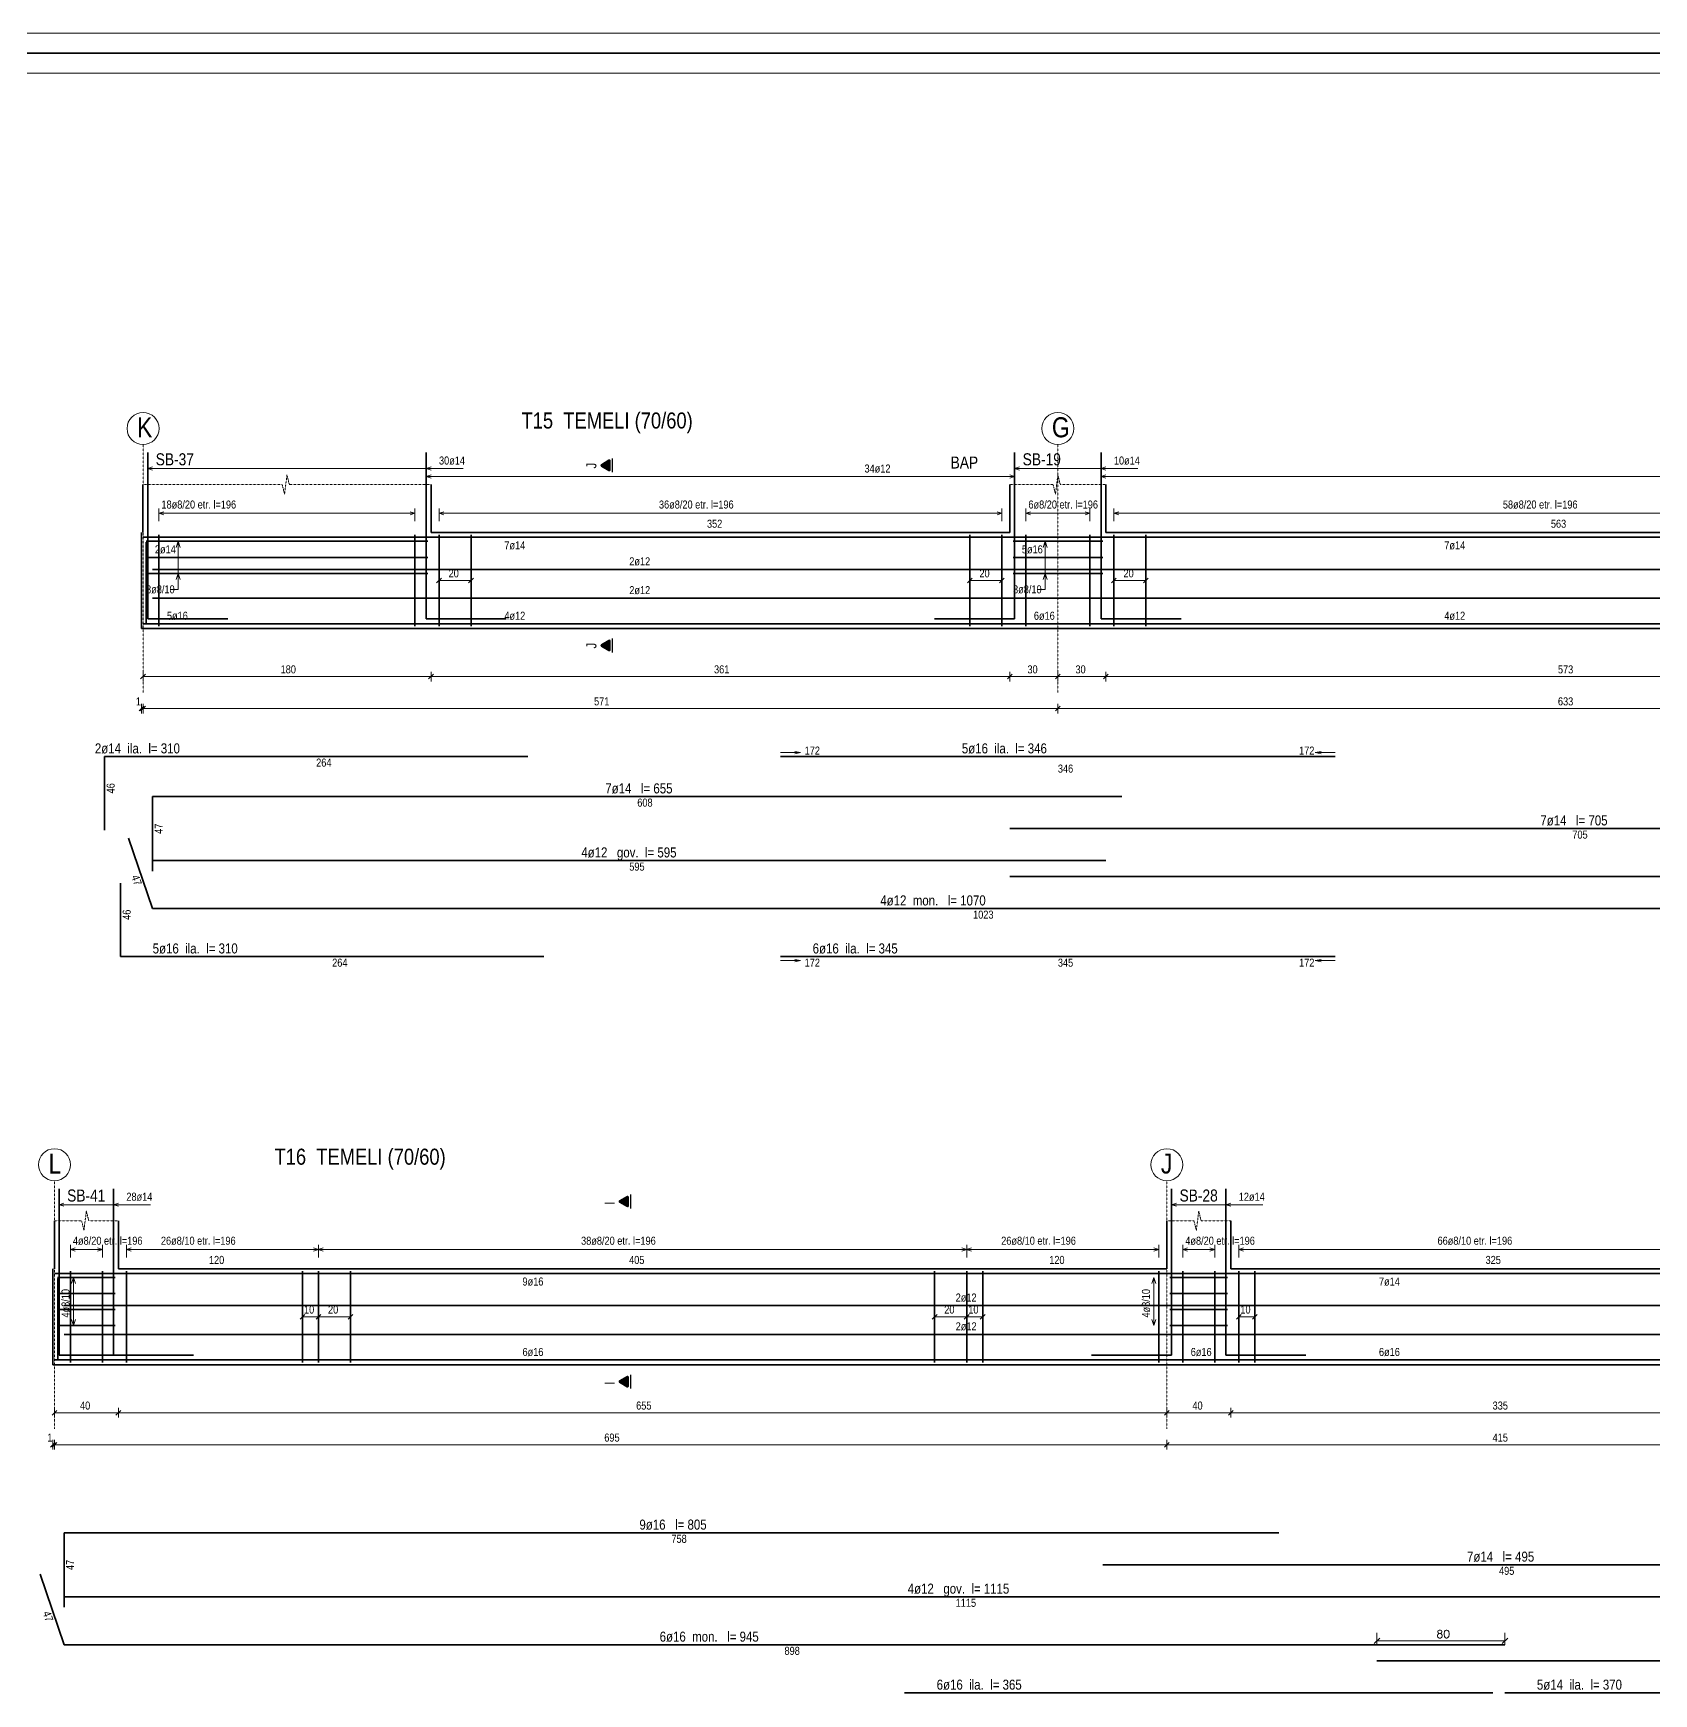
# Model space of a CAD drawing. Header units: millimetres. Extents: x -267 to 94375, y 6431 to 10838.
# Drawn here: x 22392 to 24417, y 8657 to 10732 of the extents above; entities that cross this region are included whole.
import ezdxf

# ---------------------------------------------------------------- set-up
doc = ezdxf.new("R2010")
doc.units = ezdxf.units.MM
doc.header["$LTSCALE"] = 0.0001
doc.linetypes.add('DASHED', pattern=[19.05, 12.7, -6.35])
for name, color, linetype, lineweight in [('AKS BALONU (BEYKENT)', 7, 'Continuous', 20), ('AKS CIZGISI (BEYKENT)', 252, 'DASHED', 20), ('AKS NO (BEYKENT)', 3, 'Continuous', 20), ('DIM_LAY', 8, 'Continuous', 20), ('DONATI (BEYKENT)', 4, 'Continuous', 35), ('DONATI YAZISI (BEYKENT)', 3, 'Continuous', 20), ('FILIZ (BEYKENT)', 60, 'Continuous', 20), ('I.DONATI OKU (BEYKENT)', 160, 'Continuous', 20), ('KESIT ISMI (BEYKENT)', 6, 'Continuous', 20), ('KESIT SINIRI (BEYKENT)', 241, 'DASHED', 20), ('KESIT_(BEYKENT)', 151, 'Continuous', 25), ('KOLON ISMI (BEYKENT)', 91, 'Continuous', 20), ('OLCU (BEYKENT)', 14, 'Continuous', 20), ('OLCU YAZISI (BEYKENT)', 7, 'Continuous', 20), ('REBAR_DET2', 1, 'Continuous', 20), ('SHEETSUMMARY-50', 152, 'Continuous', 20), ('SheetView', 40, 'Continuous', 20), ('SheetViewOut', 231, 'Continuous', 20), ('TEMEL (BEYKENT)', 2, 'Continuous', 35), ('TEMEL ISMI (BEYKENT)', 40, 'Continuous', 20), ('YAZI (BEYKENT)', 140, 'Continuous', 20)]:
    doc.layers.add(name, color=color, linetype=linetype, lineweight=lineweight)
doc.styles.add('OLCU (BEYKENT)', font='')
doc.styles.add('stastyle', font='RomanSTA.ttf')
doc.styles.add('YAZI (BEYKENT)', font='')
doc.styles.get('OLCU (BEYKENT)').set_extended_font_data('Bahnschrift Light Condensed')
doc.styles.get('YAZI (BEYKENT)').set_extended_font_data('Bahnschrift Light Condensed')

msp = doc.modelspace()

# ---------------------------------------------------------------- hatches: boundary and pattern name
at = {"layer": 'KESIT_(BEYKENT)'}
h = msp.add_hatch(color=256, dxfattribs=at)
h.dxf.hatch_style = 1
h.paths.add_polyline_path([(23113.14, 10197.23, 0.5773503), (23111.64, 10198.1), (23102.14, 10192.61, 0.5773503), (23102.14, 10190.88), (23111.64, 10185.39, 0.5773503), (23113.14, 10186.26)])
h = msp.add_hatch(color=256, dxfattribs=at)
h.dxf.hatch_style = 1
h.paths.add_polyline_path([(23113.14, 9972.23, 0.5773503), (23111.64, 9973.1), (23102.14, 9967.61, 0.5773503), (23102.14, 9965.88), (23111.64, 9960.39, 0.5773503), (23113.14, 9961.26)])
h = msp.add_hatch(color=256, dxfattribs=at)
h.dxf.hatch_style = 1
h.paths.add_polyline_path([(23135.82, 9277.23, 0.5773503), (23134.32, 9278.1), (23124.82, 9272.61, 0.5773503), (23124.82, 9270.88), (23134.32, 9265.39, 0.5773503), (23135.82, 9266.26)])
h = msp.add_hatch(color=256, dxfattribs=at)
h.dxf.hatch_style = 1
h.paths.add_polyline_path([(23135.82, 9052.23, 0.5773503), (23134.32, 9053.1), (23124.82, 9047.61, 0.5773503), (23124.82, 9045.88), (23134.32, 9040.39, 0.5773503), (23135.82, 9041.26)])

# ---------------------------------------------------------------- linework, layer by layer
at = {"layer": 'AKS BALONU (BEYKENT)'}
for centre in [(22529.44, 10237.83), (23672.55, 10237.83), (22418.78, 9317.83), (23808.78, 9317.83)]:
    msp.add_circle(centre, 20, dxfattribs=at)
at = {"layer": 'AKS CIZGISI (BEYKENT)'}
for p, q in [((22529.44, 10217.83), (22529.44, 9907.83)), ((23672.55, 10217.83), (23672.55, 9907.83)), ((22418.78, 9297.83), (22418.78, 8987.83)), ((23808.78, 9297.83), (23808.78, 8987.83))]:
    msp.add_line(p, q, dxfattribs=at)
at = {"layer": 'DONATI (BEYKENT)'}
for p, q in [((22535.24, 9999.83), (22535.24, 10207.83)), ((22883.24, 9999.83), (22883.24, 10207.83)), ((23618.55, 9999.83), (23618.55, 10207.83)), ((23726.55, 9999.83), (23726.55, 10207.83)), ((22529.44, 10101.83), (26023.97, 10101.83)), ((22533.24, 10096.83), (22885.24, 10096.83)), ((22533.44, 9993.83), (22533.44, 10095.83)), ((22549.24, 10104.83), (22549.24, 9990.83)), ((22869.24, 10104.83), (22869.24, 9990.83)), ((22899.24, 10104.83), (22899.24, 9990.83)), ((22939.24, 10104.83), (22939.24, 9990.83)), ((23562.55, 10104.83), (23562.55, 9990.83)), ((23602.55, 10104.83), (23602.55, 9990.83)), ((23616.55, 10096.83), (23728.55, 10096.83)), ((23632.55, 10104.83), (23632.55, 9990.83)), ((23712.55, 10104.83), (23712.55, 9990.83)), ((23742.55, 10104.83), (23742.55, 9990.83)), ((23782.55, 10104.83), (23782.55, 9990.83)), ((22533.24, 10076.83), (22885.24, 10076.83)), ((23616.55, 10076.83), (23728.55, 10076.83)), ((22533.24, 10056.83), (22885.24, 10056.83)), ((22541.44, 10061.83), (26011.97, 10061.83)), ((23616.55, 10056.83), (23728.55, 10056.83)), ((22541.44, 10025.83), (26011.97, 10025.83)), ((22529.44, 9993.83), (26023.97, 9993.83)), ((22635.24, 9999.83), (22535.24, 9999.83)), ((22983.24, 9999.83), (22883.24, 9999.83)), ((23518.55, 9999.83), (23618.55, 9999.83)), ((23826.55, 9999.83), (23726.55, 9999.83)), ((22481.44, 9735.83), (22481.44, 9827.83)), ((22481.44, 9827.83), (23010.07, 9827.83)), ((23326.12, 9827.83), (24018.98, 9827.83)), ((22541.44, 9777.83), (22541.44, 9684.75)), ((22541.44, 9777.83), (23752.55, 9777.83)), ((23612.55, 9737.83), (25018.26, 9737.83)), ((22511.44, 9725.94), (22541.44, 9637.83)), ((22541.44, 9697.83), (23732.55, 9697.83)), ((23612.55, 9677.83), (26011.97, 9677.83)), ((22501.44, 9669.83), (22501.44, 9577.83)), ((22541.44, 9637.83), (24591.83, 9637.83)), ((22501.44, 9577.83), (23030.07, 9577.83)), ((23326.12, 9577.83), (24018.98, 9577.83)), ((22424.58, 9079.83), (22424.58, 9287.83)), ((22492.58, 9079.83), (22492.58, 9287.83)), ((23814.58, 9079.83), (23814.58, 9287.83)), ((23882.58, 9079.83), (23882.58, 9287.83)), ((22418.78, 9181.83), (26037.52, 9181.83)), ((22422.58, 9176.83), (22494.58, 9176.83)), ((22422.78, 9073.83), (22422.78, 9175.83)), ((22438.58, 9184.83), (22438.58, 9070.83)), ((22478.58, 9184.83), (22478.58, 9070.83)), ((22508.58, 9184.83), (22508.58, 9070.83)), ((22728.58, 9184.83), (22728.58, 9070.83)), ((22748.58, 9184.83), (22748.58, 9070.83)), ((22788.58, 9184.83), (22788.58, 9070.83)), ((23518.58, 9184.83), (23518.58, 9070.83)), ((23558.58, 9184.83), (23558.58, 9070.83)), ((23578.58, 9184.83), (23578.58, 9070.83)), ((23798.58, 9184.83), (23798.58, 9070.83)), ((23812.58, 9176.83), (23884.58, 9176.83)), ((23828.58, 9184.83), (23828.58, 9070.83)), ((23868.58, 9184.83), (23868.58, 9070.83)), ((23898.58, 9184.83), (23898.58, 9070.83)), ((23918.58, 9184.83), (23918.58, 9070.83)), ((22422.58, 9156.83), (22494.58, 9156.83)), ((23812.58, 9156.83), (23884.58, 9156.83)), ((22422.58, 9136.83), (22494.58, 9136.83)), ((22430.78, 9141.83), (26029.52, 9141.83)), ((23812.58, 9136.83), (23884.58, 9136.83)), ((22422.58, 9116.83), (22494.58, 9116.83)), ((23812.58, 9116.83), (23884.58, 9116.83)), ((22430.78, 9105.83), (26029.52, 9105.83)), ((22418.78, 9073.83), (26037.52, 9073.83)), ((22592.58, 9079.83), (22424.58, 9079.83)), ((23714.58, 9079.83), (23814.58, 9079.83)), ((23982.58, 9079.83), (23882.58, 9079.83)), ((22430.78, 8857.83), (22430.78, 8764.75)), ((22430.78, 8857.83), (23948.58, 8857.83)), ((22400.78, 8805.94), (22430.78, 8717.83)), ((23728.58, 8817.83), (24718.98, 8817.83)), ((22430.78, 8777.83), (24658.98, 8777.83)), ((22430.78, 8717.83), (24231.14, 8717.83)), ((24071.14, 8697.83), (26029.52, 8697.83)), ((23481.08, 8657.83), (24216.08, 8657.83)), ((24231.14, 8657.83), (24966.81, 8657.83))]:
    msp.add_line(p, q, dxfattribs=at)
at = {"layer": 'I.DONATI OKU (BEYKENT)'}
for p, q in [((22535.24, 10187.83), (22541.24, 10189.83)), ((22883.24, 10187.83), (22889.24, 10189.83)), ((23618.55, 10187.83), (23624.55, 10189.83)), ((23726.55, 10187.83), (23732.55, 10189.83)), ((22535.24, 10187.83), (22929.24, 10187.83)), ((22535.24, 10187.83), (22541.24, 10185.83)), ((22883.24, 10187.83), (22889.24, 10185.83)), ((22883.24, 10177.83), (22889.24, 10179.83)), ((22883.24, 10177.83), (23618.55, 10177.83)), ((22883.24, 10177.83), (22889.24, 10175.83)), ((23618.55, 10177.83), (23612.55, 10179.83)), ((23618.55, 10177.83), (23612.55, 10175.83)), ((23618.55, 10187.83), (23772.55, 10187.83)), ((23618.55, 10187.83), (23624.55, 10185.83)), ((23726.55, 10187.83), (23732.55, 10185.83)), ((23726.55, 10177.83), (23732.55, 10179.83)), ((23726.55, 10177.83), (24884.26, 10177.83)), ((23726.55, 10177.83), (23732.55, 10175.83)), ((22549.24, 10137.83), (22549.24, 10121.83)), ((22549.24, 10131.83), (22555.24, 10133.83)), ((22549.24, 10131.83), (22869.24, 10131.83)), ((22549.24, 10131.83), (22555.24, 10129.83)), ((22869.24, 10131.83), (22863.24, 10133.83)), ((22869.24, 10131.83), (22863.24, 10129.83)), ((22869.24, 10137.83), (22869.24, 10121.83)), ((22899.24, 10137.83), (22899.24, 10121.83)), ((22899.24, 10131.83), (22905.24, 10133.83)), ((22899.24, 10131.83), (23602.55, 10131.83)), ((22899.24, 10131.83), (22905.24, 10129.83)), ((23602.55, 10131.83), (23596.55, 10133.83)), ((23602.55, 10131.83), (23596.55, 10129.83)), ((23602.55, 10137.83), (23602.55, 10121.83)), ((23632.55, 10137.83), (23632.55, 10121.83)), ((23632.55, 10131.83), (23638.55, 10133.83)), ((23632.55, 10131.83), (23712.55, 10131.83)), ((23632.55, 10131.83), (23638.55, 10129.83)), ((23712.55, 10131.83), (23706.55, 10133.83)), ((23712.55, 10131.83), (23706.55, 10129.83)), ((23712.55, 10137.83), (23712.55, 10121.83)), ((23742.55, 10137.83), (23742.55, 10121.83)), ((23742.55, 10131.83), (23748.55, 10133.83)), ((23742.55, 10131.83), (24868.26, 10131.83)), ((23742.55, 10131.83), (23748.55, 10129.83)), ((22573.24, 10096.83), (22570.74, 10089.33)), ((22573.24, 10096.83), (22573.24, 10036.83)), ((22573.24, 10096.83), (22575.74, 10089.33)), ((23656.55, 10096.83), (23654.05, 10089.33)), ((23656.55, 10096.83), (23656.55, 10036.83)), ((23656.55, 10096.83), (23659.05, 10089.33)), ((22573.24, 10056.83), (22570.74, 10049.33)), ((22573.24, 10056.83), (22575.74, 10049.33)), ((23656.55, 10056.83), (23654.05, 10049.33)), ((23656.55, 10056.83), (23659.05, 10049.33)), ((22563.24, 10036.83), (22573.24, 10036.83)), ((23646.55, 10036.83), (23656.55, 10036.83)), ((22424.58, 9267.83), (22430.58, 9269.83)), ((22424.58, 9267.83), (22538.58, 9267.83)), ((22424.58, 9267.83), (22430.58, 9265.83)), ((22492.58, 9267.83), (22498.58, 9269.83)), ((22492.58, 9267.83), (22498.58, 9265.83)), ((23814.58, 9267.83), (23820.58, 9269.83)), ((23814.58, 9267.83), (23928.58, 9267.83)), ((23814.58, 9267.83), (23820.58, 9265.83)), ((23882.58, 9267.83), (23888.58, 9269.83)), ((23882.58, 9267.83), (23888.58, 9265.83)), ((22438.58, 9217.83), (22438.58, 9201.83)), ((22438.58, 9211.83), (22444.58, 9213.83)), ((22478.58, 9211.83), (22472.58, 9213.83)), ((22478.58, 9217.83), (22478.58, 9201.83)), ((22508.58, 9217.83), (22508.58, 9201.83)), ((22508.58, 9211.83), (22514.58, 9213.83)), ((22742.58, 9213.83), (22754.58, 9209.83)), ((22742.58, 9209.83), (22754.58, 9213.83)), ((22748.58, 9217.83), (22748.58, 9201.83)), ((23552.58, 9213.83), (23564.58, 9209.83)), ((23552.58, 9209.83), (23564.58, 9213.83)), ((23558.58, 9217.83), (23558.58, 9201.83)), ((23798.58, 9211.83), (23792.58, 9213.83)), ((23798.58, 9217.83), (23798.58, 9201.83)), ((23828.58, 9217.83), (23828.58, 9201.83)), ((23828.58, 9211.83), (23834.58, 9213.83)), ((23868.58, 9211.83), (23862.58, 9213.83)), ((23868.58, 9217.83), (23868.58, 9201.83)), ((23898.58, 9217.83), (23898.58, 9201.83)), ((23898.58, 9211.83), (23904.58, 9213.83)), ((22438.58, 9211.83), (22478.58, 9211.83)), ((22438.58, 9211.83), (22444.58, 9209.83)), ((22478.58, 9211.83), (22472.58, 9209.83)), ((22508.58, 9211.83), (23798.58, 9211.83)), ((22508.58, 9211.83), (22514.58, 9209.83)), ((23798.58, 9211.83), (23792.58, 9209.83)), ((23828.58, 9211.83), (23868.58, 9211.83)), ((23828.58, 9211.83), (23834.58, 9209.83)), ((23868.58, 9211.83), (23862.58, 9209.83)), ((23898.58, 9211.83), (24548.98, 9211.83)), ((23898.58, 9211.83), (23904.58, 9209.83)), ((22442.58, 9176.83), (22440.08, 9169.33)), ((22442.58, 9176.83), (22442.58, 9116.83)), ((22442.58, 9176.83), (22445.08, 9169.33)), ((23792.58, 9176.83), (23790.08, 9169.33)), ((23792.58, 9176.83), (23792.58, 9116.83)), ((23792.58, 9176.83), (23795.08, 9169.33)), ((22442.58, 9116.83), (22440.08, 9124.33)), ((22442.58, 9116.83), (22445.08, 9124.33)), ((23792.58, 9116.83), (23790.08, 9124.33)), ((23792.58, 9116.83), (23795.08, 9124.33))]:
    msp.add_line(p, q, dxfattribs=at)
at = {"layer": 'KESIT SINIRI (BEYKENT)'}
for p, q in [((22706.24, 10155.83), (22709.24, 10179.83)), ((22709.24, 10179.83), (22712.24, 10167.83)), ((23669.55, 10155.83), (23672.55, 10179.83)), ((23672.55, 10179.83), (23675.55, 10167.83)), ((22529.24, 10167.83), (22703.24, 10167.83)), ((22703.24, 10167.83), (22706.24, 10155.83)), ((22712.24, 10167.83), (22889.24, 10167.83)), ((23612.55, 10167.83), (23666.55, 10167.83)), ((23666.55, 10167.83), (23669.55, 10155.83)), ((23675.55, 10167.83), (23732.55, 10167.83)), ((22455.58, 9235.83), (22458.58, 9259.83)), ((22458.58, 9259.83), (22461.58, 9247.83)), ((23845.58, 9235.83), (23848.58, 9259.83)), ((23848.58, 9259.83), (23851.58, 9247.83)), ((22418.58, 9247.83), (22452.58, 9247.83)), ((22452.58, 9247.83), (22455.58, 9235.83)), ((22461.58, 9247.83), (22498.58, 9247.83)), ((23808.58, 9247.83), (23842.58, 9247.83)), ((23842.58, 9247.83), (23845.58, 9235.83)), ((23851.58, 9247.83), (23888.58, 9247.83))]:
    msp.add_line(p, q, dxfattribs=at)
at = {"layer": 'KESIT_(BEYKENT)'}
for p, q in [((23115.64, 10200.41), (23115.64, 10183.09)), ((23115.64, 9975.41), (23115.64, 9958.09)), ((23138.32, 9280.41), (23138.32, 9263.09)), ((23138.32, 9055.41), (23138.32, 9038.09))]:
    msp.add_line(p, q, dxfattribs=at)
at = {"layer": 'KESIT_(BEYKENT)', "flags": 128}
for points in [[(23111.64, 10198.1), (23102.14, 10192.61, 0.5773503), (23102.14, 10190.88), (23111.64, 10185.39, 0.5773503), (23113.14, 10186.26), (23113.14, 10197.23, 0.5773503)], [(23111.64, 9973.1), (23102.14, 9967.61, 0.5773503), (23102.14, 9965.88), (23111.64, 9960.39, 0.5773503), (23113.14, 9961.26), (23113.14, 9972.23, 0.5773503)], [(23134.32, 9278.1), (23124.82, 9272.61, 0.5773503), (23124.82, 9270.88), (23134.32, 9265.39, 0.5773503), (23135.82, 9266.26), (23135.82, 9277.23, 0.5773503)], [(23134.32, 9053.1), (23124.82, 9047.61, 0.5773503), (23124.82, 9045.88), (23134.32, 9040.39, 0.5773503), (23135.82, 9041.26), (23135.82, 9052.23, 0.5773503)]]:
    msp.add_lwpolyline(points, format="xyb", close=True, dxfattribs=at)
at = {"layer": 'OLCU (BEYKENT)'}
for p, q in [((22902.24, 10050.83), (22896.24, 10044.83)), ((22899.24, 10053.83), (22899.24, 10041.83)), ((22899.24, 10047.83), (22939.24, 10047.83)), ((22936.24, 10044.83), (22942.24, 10050.83)), ((23565.55, 10050.83), (23559.55, 10044.83)), ((23562.55, 10053.83), (23562.55, 10041.83)), ((23562.55, 10047.83), (23602.55, 10047.83)), ((23599.55, 10044.83), (23605.55, 10050.83)), ((23745.55, 10050.83), (23739.55, 10044.83)), ((23742.55, 10053.83), (23742.55, 10041.83)), ((23742.55, 10047.83), (23782.55, 10047.83)), ((23779.55, 10044.83), (23785.55, 10050.83)), ((22532.44, 9930.83), (22526.44, 9924.83)), ((22529.44, 9933.83), (22529.44, 9921.83)), ((22529.44, 9927.83), (26023.97, 9927.83)), ((22892.24, 9930.83), (22886.24, 9924.83)), ((22889.24, 9933.83), (22889.24, 9921.83)), ((23615.55, 9930.83), (23609.55, 9924.83)), ((23612.55, 9933.83), (23612.55, 9921.83)), ((23675.55, 9930.83), (23669.55, 9924.83)), ((23672.55, 9933.83), (23672.55, 9921.83)), ((23735.55, 9930.83), (23729.55, 9924.83)), ((23732.55, 9933.83), (23732.55, 9921.83)), ((22530.44, 9890.83), (22524.44, 9884.83)), ((22532.44, 9890.83), (22526.44, 9884.83)), ((22527.44, 9893.83), (22527.44, 9881.83)), ((22527.44, 9887.83), (26025.97, 9887.83)), ((22529.44, 9893.83), (22529.44, 9881.83)), ((23675.55, 9890.83), (23669.55, 9884.83)), ((23672.55, 9893.83), (23672.55, 9881.83)), ((22731.58, 9130.83), (22725.58, 9124.83)), ((22728.58, 9133.83), (22728.58, 9121.83)), ((22751.58, 9130.83), (22745.58, 9124.83)), ((22748.58, 9133.83), (22748.58, 9121.83)), ((22785.58, 9124.83), (22791.58, 9130.83)), ((23521.58, 9130.83), (23515.58, 9124.83)), ((23518.58, 9133.83), (23518.58, 9121.83)), ((23561.58, 9130.83), (23555.58, 9124.83)), ((23558.58, 9133.83), (23558.58, 9121.83)), ((23575.58, 9124.83), (23581.58, 9130.83)), ((23901.58, 9130.83), (23895.58, 9124.83)), ((23898.58, 9133.83), (23898.58, 9121.83)), ((23915.58, 9124.83), (23921.58, 9130.83)), ((22728.58, 9127.83), (22788.58, 9127.83)), ((23518.58, 9127.83), (23578.58, 9127.83)), ((23898.58, 9127.83), (23918.58, 9127.83)), ((22421.78, 9010.83), (22415.78, 9004.83)), ((22418.78, 9013.83), (22418.78, 9001.83)), ((22418.78, 9007.83), (23808.58, 9007.83)), ((22501.58, 9010.83), (22495.58, 9004.83)), ((22498.58, 9013.83), (22498.58, 9001.83)), ((23811.78, 9010.83), (23805.78, 9004.83)), ((23808.78, 9013.83), (23808.78, 9001.83)), ((23808.78, 9007.83), (24638.78, 9007.83)), ((23891.58, 9010.83), (23885.58, 9004.83)), ((23888.58, 9013.83), (23888.58, 9001.83)), ((22419.78, 8970.83), (22413.78, 8964.83)), ((22421.78, 8970.83), (22415.78, 8964.83)), ((22416.78, 8973.83), (22416.78, 8961.83)), ((22416.78, 8967.83), (26043.52, 8967.83)), ((22418.78, 8973.83), (22418.78, 8961.83)), ((23811.78, 8970.83), (23805.78, 8964.83)), ((23808.78, 8973.83), (23808.78, 8961.83)), ((24067.61, 8719.29), (24074.67, 8726.37)), ((24071.15, 8717.83), (24071.14, 8732.83)), ((24071.14, 8722.83), (24231.14, 8722.83)), ((24227.61, 8719.29), (24234.67, 8726.37)), ((24231.15, 8717.83), (24231.14, 8732.83))]:
    msp.add_line(p, q, dxfattribs=at)
at = {"layer": 'REBAR_DET2'}
for p, q in [((23326.12, 9832.83), (23351.13, 9832.83)), ((23351.13, 9832.83), (23343.77, 9834.29)), ((23351.13, 9832.83), (23343.77, 9831.37)), ((23993.98, 9832.83), (24001.34, 9834.29)), ((24018.98, 9832.83), (23993.98, 9832.83)), ((23993.98, 9832.83), (24001.34, 9831.37)), ((23326.12, 9572.83), (23351.13, 9572.83)), ((23351.13, 9572.83), (23343.77, 9574.29)), ((23351.13, 9572.83), (23343.77, 9571.37)), ((23993.98, 9572.83), (24001.34, 9574.29)), ((24018.98, 9572.83), (23993.98, 9572.83)), ((23993.98, 9572.83), (24001.34, 9571.37))]:
    msp.add_line(p, q, dxfattribs=at)
at = {"layer": 'SHEETSUMMARY-50', "const_width": 2, "flags": 128}
msp.add_lwpolyline([(9013.61, 6556.81), (39480.33, 6556.81), (39480.33, 10706.81), (9013.61, 10706.81)], close=True, dxfattribs=at)
at = {"layer": 'SheetView'}
msp.add_lwpolyline([(9038.61, 6581.81), (38855.33, 6581.81), (38855.33, 10681.81), (9038.61, 10681.81)], close=True, dxfattribs=at)
at = {"layer": 'SheetViewOut'}
msp.add_lwpolyline([(8988.61, 6531.81), (39505.33, 6531.81), (39505.33, 10731.81), (8988.61, 10731.81)], close=True, dxfattribs=at)
at = {"layer": 'TEMEL (BEYKENT)'}
for p, q in [((22529.24, 10167.83), (22529.24, 10107.83)), ((22889.24, 10167.83), (22889.24, 10107.83)), ((23612.55, 10107.83), (23612.55, 10167.83)), ((23732.55, 10167.83), (23732.55, 10107.83)), ((22527.44, 10107.83), (22527.44, 9987.83)), ((22889.24, 10107.83), (23612.55, 10107.83)), ((23732.55, 10107.83), (24878.26, 10107.83)), ((22527.44, 9987.83), (26025.97, 9987.83)), ((22418.58, 9247.83), (22418.58, 9187.83)), ((22498.58, 9247.83), (22498.58, 9187.83)), ((23808.58, 9187.83), (23808.58, 9247.83)), ((23888.58, 9247.83), (23888.58, 9187.83)), ((22416.78, 9187.83), (22416.78, 9067.83)), ((22498.58, 9187.83), (23808.58, 9187.83)), ((23888.58, 9187.83), (24558.98, 9187.83)), ((22416.78, 9067.83), (26043.52, 9067.83))]:
    msp.add_line(p, q, dxfattribs=at)

# ---------------------------------------------------------------- texts
at = {"layer": 'AKS NO (BEYKENT)', "style": 'YAZI (BEYKENT)'}
for s, p in [('K', (22521.94, 10226.83)), ('G', (23665.05, 10226.83)), ('L', (22411.28, 9306.83)), ('J', (23801.28, 9306.83))]:
    msp.add_text(s, height=25, dxfattribs=at).set_placement(p)
at = {"layer": 'DIM_LAY', "style": 'stastyle'}
msp.add_text('80', height=10, dxfattribs=at).set_placement((24145.44, 8726.33))
at = {"layer": 'DONATI YAZISI (BEYKENT)', "style": 'YAZI (BEYKENT)'}
for s, height, p in [(' 18ø8/20 etr. l=196', 10, (22549.24, 10137.83)), (' 36ø8/20 etr. l=196', 10, (23170.9, 10137.83)), (' 6ø8/20 etr. l=196', 10, (23632.55, 10137.83)), (' 58ø8/20 etr. l=196', 10, (24225.41, 10137.83)), ('2ø14', 10, (22544.24, 10081.83)), ('7ø14', 10, (22980.9, 10086.83)), ('5ø16', 10, (23627.55, 10081.83)), ('7ø14', 10, (24155.41, 10086.83)), ('2ø12', 10, (23137, 10066.83)), ('3ø8/10', 10, (22533.24, 10031.83)), ('2ø12', 10, (23137, 10030.83)), ('3ø8/10', 10, (23616.55, 10031.83)), ('5ø16', 10, (22559.24, 9998.83)), ('4ø12', 10, (22980.9, 9998.83)), ('6ø16', 10, (23642.55, 9998.83)), ('4ø12', 10, (24155.41, 9998.83)), ('2ø14  ila.  l= 310', 12.5, (22469.24, 9831.83)), ('5ø16  ila.  l= 346', 12.5, (23552.55, 9831.83)), ('7ø14   l= 655', 12.5, (23107, 9781.83)), ('7ø14   l= 705', 12.5, (24275.4, 9741.83)), ('4ø12   gov.  l= 595', 12.5, (23077, 9701.83)), (' 4ø12  mon.   l= 1070', 12.5, (23446.64, 9641.83)), ('5ø16  ila.  l= 310', 12.5, (22541.44, 9581.83)), ('6ø16  ila.  l= 345', 12.5, (23366.13, 9581.83)), (' 4ø8/20 etr. l=196', 10, (22438.58, 9217.83)), (' 26ø8/10 etr. l=196', 10, (22548.58, 9217.83)), (' 38ø8/20 etr. l=196', 10, (23073.58, 9217.83)), (' 26ø8/10 etr. l=196', 10, (23598.58, 9217.83)), (' 4ø8/20 etr. l=196', 10, (23828.58, 9217.83)), (' 66ø8/10 etr. l=196', 10, (24143.78, 9217.83)), ('9ø16', 10, (23003.58, 9166.83)), ('7ø14', 10, (24073.78, 9166.83)), ('2ø12', 10, (23544.88, 9146.83)), ('2ø12', 10, (23544.88, 9110.83)), ('6ø16', 10, (23003.58, 9078.83)), ('6ø16', 10, (23838.58, 9078.83)), ('6ø16', 10, (24073.78, 9078.83)), ('9ø16   l= 805', 12.5, (23149.68, 8861.83)), ('7ø14   l= 495', 12.5, (24183.78, 8821.83)), ('4ø12   gov.  l= 1115', 12.5, (23484.88, 8781.83)), (' 6ø16  mon.   l= 945', 12.5, (23170.96, 8721.83)), ('6ø16  ila.  l= 365', 12.5, (23521.08, 8661.83)), ('5ø14  ila.  l= 370', 12.5, (24271.14, 8661.83))]:
    msp.add_text(s, height=height, dxfattribs=at).set_placement(p)
for p in [(22437.58, 9126.83), (23787.58, 9126.83)]:
    msp.add_text('4ø8/10', height=10, rotation=90, dxfattribs=at).set_placement(p)
at = {"layer": 'FILIZ (BEYKENT)', "style": 'YAZI (BEYKENT)'}
for s, p in [('30ø14', (22899.24, 10192.83)), ('34ø12', (23430.9, 10182.83)), ('10ø14', (23742.55, 10192.83)), ('28ø14', (22508.58, 9272.83)), ('12ø14', (23898.58, 9272.83))]:
    msp.add_text(s, height=10, dxfattribs=at).set_placement(p)
at = {"layer": 'KESIT ISMI (BEYKENT)', "style": 'YAZI (BEYKENT)'}
for s, p in [('J', (23095.9, 10187.83)), ('J', (23095.9, 9962.83)), ('I', (23118.58, 9267.83)), ('I', (23118.58, 9042.83))]:
    msp.add_text(s, height=12.5, rotation=90, dxfattribs=at).set_placement(p)
at = {"layer": 'KOLON ISMI (BEYKENT)', "style": 'YAZI (BEYKENT)'}
for s, p in [('SB-37', (22545.24, 10191.83)), ('SB-19', (23628.55, 10191.83)), ('SB-41', (22434.58, 9271.83)), ('SB-28', (23824.58, 9271.83))]:
    msp.add_text(s, height=15, dxfattribs=at).set_placement(p)
at = {"layer": 'OLCU YAZISI (BEYKENT)', "style": 'OLCU (BEYKENT)'}
for s, p in [(' 352', (23230.9, 10113.83)), (' 563', (24285.41, 10113.83)), ('20', (22911.24, 10051.83)), ('20', (23574.55, 10051.83)), ('20', (23754.55, 10051.83)), ('180', (22701.34, 9931.83)), ('361', (23242.9, 9931.83)), ('30', (23634.55, 9931.83)), ('30', (23694.55, 9931.83)), ('573', (24297.41, 9931.83)), ('1', (22520.44, 9891.83)), ('571', (23093, 9891.83)), ('633', (24297.41, 9891.83)), ('172', (23356.12, 9830.33)), ('172', (23973.98, 9830.33)), ('264', (22745.75, 9815.33)), ('346', (23672.55, 9807.83)), ('608', (23147, 9765.33)), ('705', (24315.41, 9725.33)), ('595', (23137, 9685.33)), ('1023', (23566.64, 9625.33)), ('264', (22765.75, 9565.33)), ('172', (23356.12, 9565.33)), ('345', (23672.55, 9565.33)), ('172', (23973.98, 9565.33)), (' 120', (22608.58, 9193.83)), (' 405', (23133.58, 9193.83)), (' 120', (23658.58, 9193.83)), (' 325', (24203.78, 9193.83)), ('10', (22730.58, 9131.83)), ('20', (22760.58, 9131.83)), ('20', (23530.58, 9131.83)), ('10', (23560.58, 9131.83)), ('10', (23900.58, 9131.83)), ('40', (22450.68, 9011.83)), ('655', (23145.58, 9011.83)), ('40', (23840.68, 9011.83)), ('335', (24215.78, 9011.83)), ('1', (22409.78, 8971.83)), ('695', (23105.78, 8971.83)), ('415', (24215.78, 8971.83)), ('758', (23189.68, 8845.33)), ('495', (24223.78, 8805.33)), ('1115', (23544.88, 8765.33)), ('898', (23330.96, 8705.33))]:
    msp.add_text(s, height=10, dxfattribs=at).set_placement(p)
for s, rotation, p in [('46', 90, (22493.94, 9781.83)), ('47', 90, (22553.94, 9731.29)), ('47', 288.80209, (22514.61, 9677.86)), ('46', 90, (22513.94, 9623.83)), ('47', 90, (22443.28, 8811.29)), ('47', 288.80209, (22403.95, 8757.86))]:
    msp.add_text(s, height=10, rotation=rotation, dxfattribs=at).set_placement(p)
at = {"layer": 'TEMEL ISMI (BEYKENT)', "style": 'YAZI (BEYKENT)'}
for s, p in [('T15  TEMELI (70/60)', (23002.36, 10237.83)), ('T16  TEMELI (70/60)', (22693.69, 9317.83))]:
    msp.add_text(s, height=20, dxfattribs=at).set_placement(p)
at = {"layer": 'YAZI (BEYKENT)', "style": 'YAZI (BEYKENT)'}
msp.add_text('BAP', height=15, dxfattribs=at).set_placement((23538.55, 10187.83))

doc.saveas('drawing.dxf')
